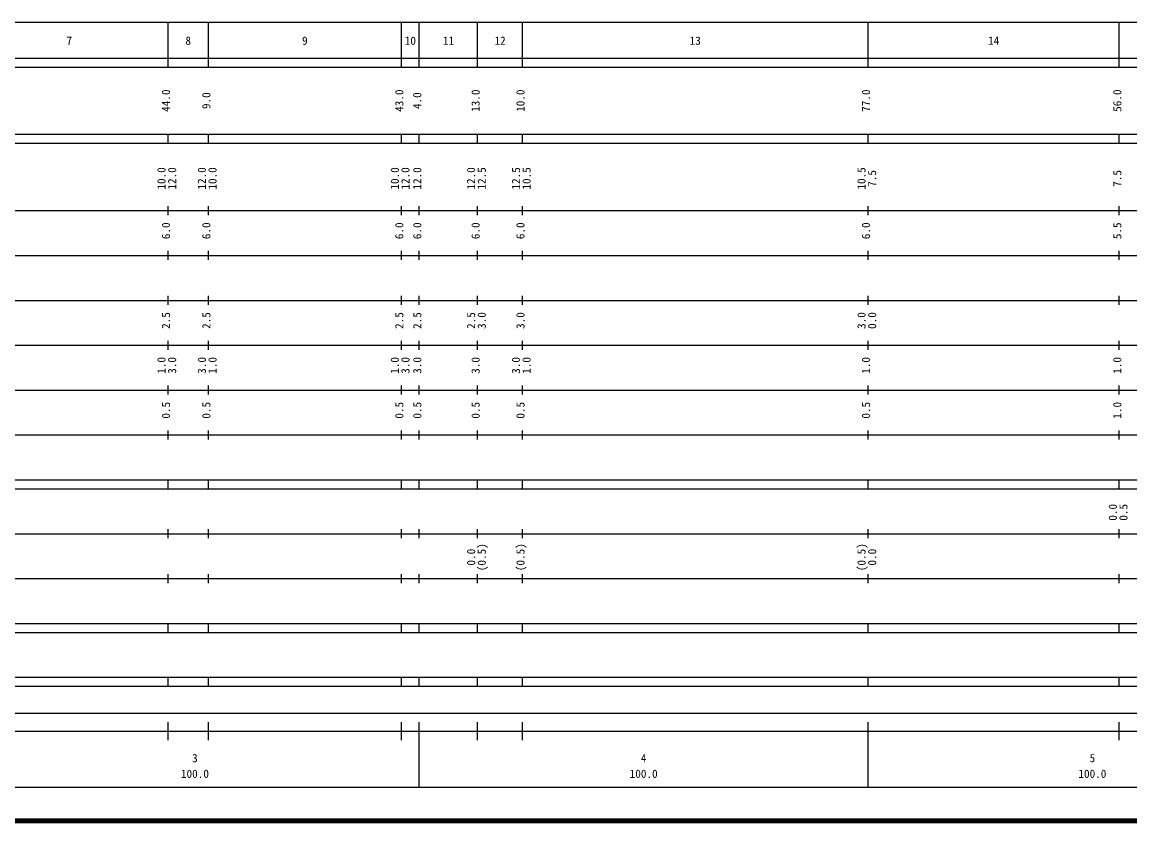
# Model space of a CAD drawing. Units: millimetres on the paper, enlarged 1000 times. Extents: x 40000 to 680000, y 20000 to 380000.
# Drawn here: x 279497 to 526344, y 20000 to 198000 of the extents above; entities that cross this region are included whole.
import ezdxf
from ezdxf.enums import TextEntityAlignment as Align

# ---------------------------------------------------------------- set-up
doc = ezdxf.new("R2010")
doc.units = ezdxf.units.MM
doc.header["$LTSCALE"] = 1000
doc.layers.add('M-TTL', color=2, linetype='Continuous', lineweight=140)
doc.layers.add('M-TTL-BAND', color=7, linetype='Continuous', lineweight=25)
doc.styles.add('ＭＳ ゴシック', font='')
doc.styles.get('ＭＳ ゴシック').set_extended_font_data('MS Gothic')

msp = doc.modelspace()

# ---------------------------------------------------------------- linework, layer by layer
at = {"layer": 'M-TTL'}
msp.add_line((40000, 20000), (680000, 20000), dxfattribs=at)
at = {"layer": 'M-TTL-BAND'}
for p, q in [((68000, 198000), (579000, 198000)), ((312000, 188000), (312000, 198000)), ((321000, 188000), (321000, 198000)), ((364000, 188000), (364000, 198000)), ((368000, 188000), (368000, 198000)), ((381000, 188000), (381000, 198000)), ((391000, 188000), (391000, 198000)), ((468000, 188000), (468000, 198000)), ((524000, 188000), (524000, 198000)), ((40000, 190000), (579000, 190000)), ((40000, 188000), (579000, 188000)), ((40000, 173000), (579000, 173000)), ((312000, 171000), (312000, 173000)), ((321000, 171000), (321000, 173000)), ((364000, 171000), (364000, 173000)), ((368000, 171000), (368000, 173000)), ((381000, 171000), (381000, 173000)), ((391000, 171000), (391000, 173000)), ((468000, 171000), (468000, 173000)), ((524000, 171000), (524000, 173000)), ((40000, 171000), (579000, 171000)), ((40000, 156000), (579000, 156000)), ((312000, 155000), (312000, 157000)), ((321000, 155000), (321000, 157000)), ((364000, 155000), (364000, 157000)), ((368000, 155000), (368000, 157000)), ((381000, 155000), (381000, 157000)), ((391000, 155000), (391000, 157000)), ((468000, 155000), (468000, 157000)), ((524000, 155000), (524000, 157000)), ((46000, 146000), (579000, 146000)), ((312000, 145000), (312000, 147000)), ((321000, 145000), (321000, 147000)), ((364000, 145000), (364000, 147000)), ((368000, 145000), (368000, 147000)), ((381000, 145000), (381000, 147000)), ((391000, 145000), (391000, 147000)), ((468000, 145000), (468000, 147000)), ((524000, 145000), (524000, 147000)), ((52000, 136000), (579000, 136000)), ((312000, 135000), (312000, 137000)), ((321000, 135000), (321000, 137000)), ((364000, 135000), (364000, 137000)), ((368000, 135000), (368000, 137000)), ((381000, 135000), (381000, 137000)), ((391000, 135000), (391000, 137000)), ((468000, 135000), (468000, 137000)), ((524000, 135000), (524000, 137000)), ((46000, 126000), (579000, 126000)), ((312000, 125000), (312000, 127000)), ((321000, 125000), (321000, 127000)), ((364000, 125000), (364000, 127000)), ((368000, 125000), (368000, 127000)), ((381000, 125000), (381000, 127000)), ((391000, 125000), (391000, 127000)), ((468000, 125000), (468000, 127000)), ((524000, 125000), (524000, 127000)), ((312000, 115000), (312000, 117000)), ((321000, 115000), (321000, 117000)), ((364000, 115000), (364000, 117000)), ((368000, 115000), (368000, 117000)), ((381000, 115000), (381000, 117000)), ((391000, 115000), (391000, 117000)), ((468000, 115000), (468000, 117000)), ((524000, 115000), (524000, 117000)), ((52000, 116000), (579000, 116000)), ((312000, 105000), (312000, 107000)), ((321000, 105000), (321000, 107000)), ((364000, 105000), (364000, 107000)), ((368000, 105000), (368000, 107000)), ((381000, 105000), (381000, 107000)), ((391000, 105000), (391000, 107000)), ((468000, 105000), (468000, 107000)), ((524000, 105000), (524000, 107000)), ((46000, 106000), (579000, 106000)), ((40000, 96000), (579000, 96000)), ((40000, 94000), (579000, 94000)), ((312000, 94000), (312000, 96000)), ((321000, 94000), (321000, 96000)), ((364000, 94000), (364000, 96000)), ((368000, 94000), (368000, 96000)), ((381000, 94000), (381000, 96000)), ((391000, 94000), (391000, 96000)), ((468000, 94000), (468000, 96000)), ((524000, 94000), (524000, 96000)), ((49000, 84000), (579000, 84000)), ((312000, 83000), (312000, 85000)), ((321000, 83000), (321000, 85000)), ((364000, 83000), (364000, 85000)), ((368000, 83000), (368000, 85000)), ((381000, 83000), (381000, 85000)), ((391000, 83000), (391000, 85000)), ((468000, 83000), (468000, 85000)), ((524000, 83000), (524000, 85000)), ((312000, 73000), (312000, 75000)), ((321000, 73000), (321000, 75000)), ((364000, 73000), (364000, 75000)), ((368000, 73000), (368000, 75000)), ((381000, 73000), (381000, 75000)), ((391000, 73000), (391000, 75000)), ((468000, 73000), (468000, 75000)), ((524000, 73000), (524000, 75000)), ((40000, 74000), (579000, 74000)), ((40000, 64000), (579000, 64000)), ((40000, 62000), (579000, 62000)), ((312000, 62000), (312000, 64000)), ((321000, 62000), (321000, 64000)), ((364000, 62000), (364000, 64000)), ((368000, 62000), (368000, 64000)), ((381000, 62000), (381000, 64000)), ((391000, 62000), (391000, 64000)), ((468000, 62000), (468000, 64000)), ((524000, 62000), (524000, 64000)), ((40000, 52000), (579000, 52000)), ((312000, 50000), (312000, 52000)), ((321000, 50000), (321000, 52000)), ((364000, 50000), (364000, 52000)), ((368000, 50000), (368000, 52000)), ((381000, 50000), (381000, 52000)), ((391000, 50000), (391000, 52000)), ((468000, 50000), (468000, 52000)), ((524000, 50000), (524000, 52000)), ((40000, 50000), (579000, 50000)), ((71000, 44000), (565000, 44000)), ((312000, 38000), (312000, 42000)), ((321000, 38000), (321000, 42000)), ((364000, 38000), (364000, 42000)), ((368000, 27500), (368000, 42000)), ((381000, 38000), (381000, 42000)), ((391000, 38000), (391000, 42000)), ((468000, 27500), (468000, 42000)), ((524000, 38000), (524000, 42000)), ((40000, 40000), (579000, 40000)), ((68000, 27500), (579000, 27500))]:
    msp.add_line(p, q, dxfattribs=at)

# ---------------------------------------------------------------- texts
at = {"layer": 'M-TTL-BAND', "style": 'ＭＳ ゴシック'}
for s, p in [('7', (290000, 192405)), ('8', (316500, 192405)), ('9', (342500, 192405)), ('10', (366000, 192405)), ('11', (374500, 192405)), ('12', (386000, 192405)), ('13', (429500, 192405)), ('14', (496000, 192405)), ('3', (318000, 32523)), ('4', (418000, 32523)), ('5', (518000, 32523)), ('100.0', (318000, 29033)), ('100.0', (418000, 29033)), ('100.0', (518000, 29033))]:
    msp.add_text(s, height=1833, dxfattribs=at).set_placement(p, align=Align.BOTTOM_CENTER)
for s, p in [('44.0', (313000, 180500)), ('43.0', (365000, 180500)), ('13.0', (382000, 180500)), ('10.0', (392000, 180500)), ('77.0', (469000, 180500)), ('56.0', (525000, 180500)), ('9.0', (322000, 180500)), ('4.0', (369000, 180500)), ('10.0', (312000, 163174)), ('12.0', (314370, 163174)), ('12.0', (321000, 163174)), ('10.0', (323370, 163174)), ('10.0', (364000, 163174)), ('12.0', (366370, 163174)), ('12.0', (369000, 163174)), ('12.0', (381000, 163174)), ('12.5', (383370, 163174)), ('12.5', (391000, 163174)), ('10.5', (393370, 163174)), ('10.5', (468000, 163174)), ('7.5', (470370, 163174)), ('7.5', (525000, 163174)), ('6.0', (313000, 151500)), ('6.0', (322000, 151500)), ('6.0', (365000, 151500)), ('6.0', (369000, 151500)), ('6.0', (382000, 151500)), ('6.0', (392000, 151500)), ('6.0', (469000, 151500)), ('5.5', (525000, 151500)), ('2.5', (313000, 131500)), ('2.5', (322000, 131500)), ('2.5', (365000, 131500)), ('2.5', (369000, 131500)), ('2.5', (381000, 131500)), ('3.0', (383370, 131500)), ('3.0', (392000, 131500)), ('3.0', (468000, 131500)), ('0.0', (470370, 131500)), ('1.0', (312000, 121500)), ('3.0', (314370, 121500)), ('3.0', (321000, 121500)), ('1.0', (323370, 121500)), ('1.0', (364000, 121500)), ('3.0', (366370, 121500)), ('3.0', (369000, 121500)), ('3.0', (382000, 121500)), ('3.0', (391000, 121500)), ('1.0', (393370, 121500)), ('1.0', (469000, 121500)), ('1.0', (525000, 121500)), ('0.5', (313000, 111500)), ('0.5', (322000, 111500)), ('0.5', (365000, 111500)), ('0.5', (369000, 111500)), ('0.5', (382000, 111500)), ('0.5', (392000, 111500)), ('0.5', (469000, 111500)), ('1.0', (525000, 111500)), ('0.0', (524000, 88764)), ('0.5', (526370, 88764)), ('(0.5)', (383370, 78764)), ('(0.5)', (392000, 78764)), ('(0.5)', (468000, 78764)), ('0.0', (381000, 78764)), ('0.0', (470370, 78764))]:
    msp.add_text(s, height=1833, rotation=90, dxfattribs=at).set_placement(p, align=Align.BOTTOM_CENTER)

doc.saveas('drawing.dxf')
